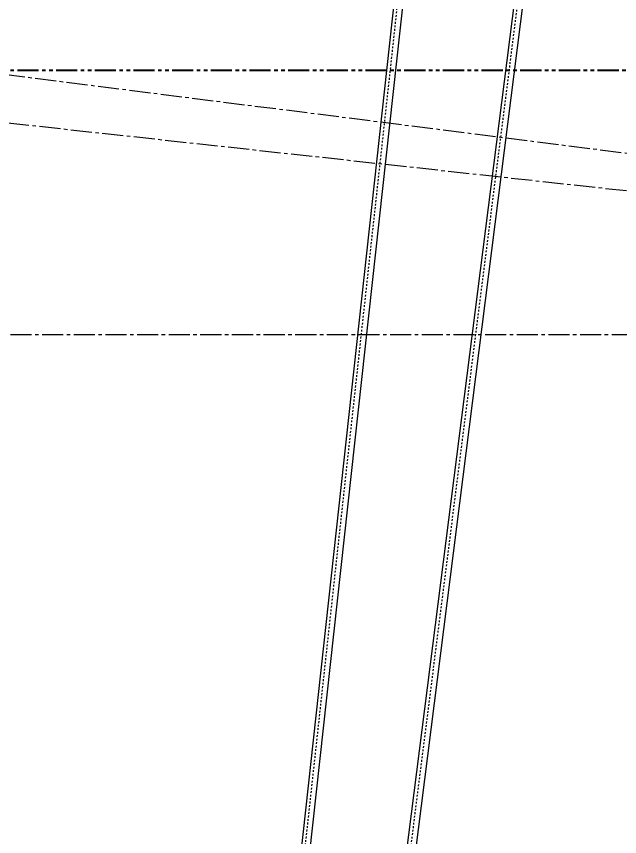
# Model space of a CAD drawing. Header units: millimetres. Extents: x -50460 to 50460, y -35640 to 35640.
# Drawn here: x 14280.6 to 14623.8, y -3550.3 to -3083.9 of the extents above; entities that cross this region are included whole.
import ezdxf

# ---------------------------------------------------------------- set-up
doc = ezdxf.new("R2010")
doc.units = ezdxf.units.MM
for name, pattern in [('双点画线', [22, 12, -2, 2, -2, 2, -2]), ('点画线', [18, 12, -2, 2, -2]), ('虚线', [2, 1, -1])]:
    doc.linetypes.add(name, pattern=pattern)
doc.layers.get('0').update_dxf_attribs({"lineweight": 35})
for name, color, linetype, lineweight in [('7', 30, '双点画线', 18), ('中心线层', 1, '点画线', 18), ('尺寸线层', 4, 'Continuous', 18), ('粗实线层', 7, 'Continuous', 15), ('虚线层', 100, '虚线', 18)]:
    doc.layers.add(name, color=color, linetype=linetype, lineweight=lineweight)
doc.styles.get("Standard").update_dxf_attribs({"font": ''})
doc.styles.get('Standard').set_extended_font_data('宋体')
doc.dimstyles.new('AM_DEMATIC$0', dxfattribs={"dimscale": 120, "dimtxt": 3, "dimasz": 1.5, "dimexe": 1, "dimexo": 0, "dimgap": 1, "dimtad": 1, "dimdsep": 46, "dimtxsty": 'Standard', "dimblk": '_CAXARROW', "dimcen": 0, "dimdle": 3, "dimclrd": 256, "dimclre": 256, "dimclrt": 2, "dimadec": 0, "dimazin": 2, "dimtfac": 0.707107, "dimtdec": 3, "dimtmove": 0, "dimatfit": 3, "dimfxl": 1, "dimfrac": 2, "dimtolj": 1, "dimlwd": 18, "dimarcsym": 0})

# ---------------------------------------------------------------- blocks, each defined once
blk = doc.blocks.new('*X513')
at = {"layer": '尺寸线层', "linetype": 'Continuous', "lineweight": 18, "transparency": 16777216}
for points in [[(22089.95, -1589.73), (22112.45, -1769.73), (22067.45, -1769.73)], [(22089.95, -15589.73), (22112.45, -15409.73), (22067.45, -15409.73)]]:
    blk.add_hatch(color=256, dxfattribs=at).paths.add_polyline_path(points, flags=0)
at = {"layer": '尺寸线层', "transparency": 16777216}
for p, q in [((14580.26, -1589.73), (22209.95, -1589.73)), ((14580.26, -15589.73), (22209.95, -15589.73))]:
    blk.add_line(p, q, dxfattribs=at)
at = {"layer": '尺寸线层', "linetype": 'Continuous', "lineweight": 18, "transparency": 16777216}
blk.add_line((22089.95, -1589.73), (22089.95, -15589.73), dxfattribs=at)
at = {"layer": '尺寸线层', "color": 2, "transparency": 16777216, "insert": (21789.95, -8576.73), "char_height": 360, "width": 2392, "attachment_point": 5, "rotation": 90, "line_spacing_factor": 1.37}
blk.add_mtext('14000', dxfattribs=at)
blk = doc.blocks.new('_CAXARROW')
blk.add_hatch(color=0).paths.add_polyline_path([(0, 0), (-1, 0.125), (-1, -0.125)], flags=0)
blk = doc.blocks.new('*X598')
at = {"layer": '粗实线层'}
for p, q in [((-1245.61, 337.77), (-1354.59, -656.28)), ((-1241.18, 332.25), (-1349.08, -651.85))]:
    blk.add_line(p, q, dxfattribs=at)
at = {"layer": '虚线层', "linetype": '虚线', "lineweight": 18}
blk.add_line((-1243.84, 335.56), (-1352.39, -654.51), dxfattribs=at)
blk = doc.blocks.new('*X566')
at = {"layer": '中心线层', "linetype": '点画线', "lineweight": 18}
blk.add_line((-4378, 329.1), (817.65, -240.54), dxfattribs=at)
at = {"layer": '尺寸线层'}
blk.add_blockref('*X598', (-2710.05, 422.88), dxfattribs=at)
blk = doc.blocks.new('*X631')
at = {"layer": '粗实线层'}
for p, q in [((-1239.75, 358.67), (-1365.44, -633.4)), ((-1235.42, 353.08), (-1359.85, -629.06))]:
    blk.add_line(p, q, dxfattribs=at)
at = {"layer": '虚线层', "linetype": '虚线', "lineweight": 18}
blk.add_line((-1238.02, 356.44), (-1363.21, -631.66), dxfattribs=at)
blk = doc.blocks.new('*X599')
at = {"layer": '中心线层', "linetype": '点画线', "lineweight": 18}
blk.add_line((-4371.85, 402.71), (813.48, -254.27), dxfattribs=at)
at = {"layer": '尺寸线层'}
blk.add_blockref('*X631', (-2702.56, 468.41), dxfattribs=at)

msp = doc.modelspace()

# ---------------------------------------------------------------- linework, layer by layer
at = {"layer": '7', "linetype": '双点画线', "lineweight": 25}
msp.add_line((17505.258, -3114.726), (-36151.139, -3114.726), dxfattribs=at)
at = {"layer": '中心线层'}
msp.add_line((-32954.742, -3264.726), (14765.258, -3264.726), dxfattribs=at)

# ---------------------------------------------------------------- dimensions: what is measured, and where the dimension line sits
at = {"layer": '尺寸线层'}
dim = msp.add_linear_dim(base=(22089.946, -15589.726), p1=(14580.258, -1589.726), p2=(14580.258, -15589.726), angle=270, dimstyle='AM_DEMATIC$0', override={"dimsah": 1, "dimtfill": 1, "dimtzin": 8}, dxfattribs=at)
dim.commit()
dim.dimension.update_dxf_attribs({"geometry": '*X513', "text_midpoint": (22089.946, -8589.726)})

# ---------------------------------------------------------------- next in the draw order: block references
msp.add_blockref('*X566', (18492.798, -3455.852), dxfattribs=at)

# ---------------------------------------------------------------- next in the draw order: block references
msp.add_blockref('*X599', (18556.05, -3508.146), dxfattribs=at)

doc.saveas('drawing.dxf')
